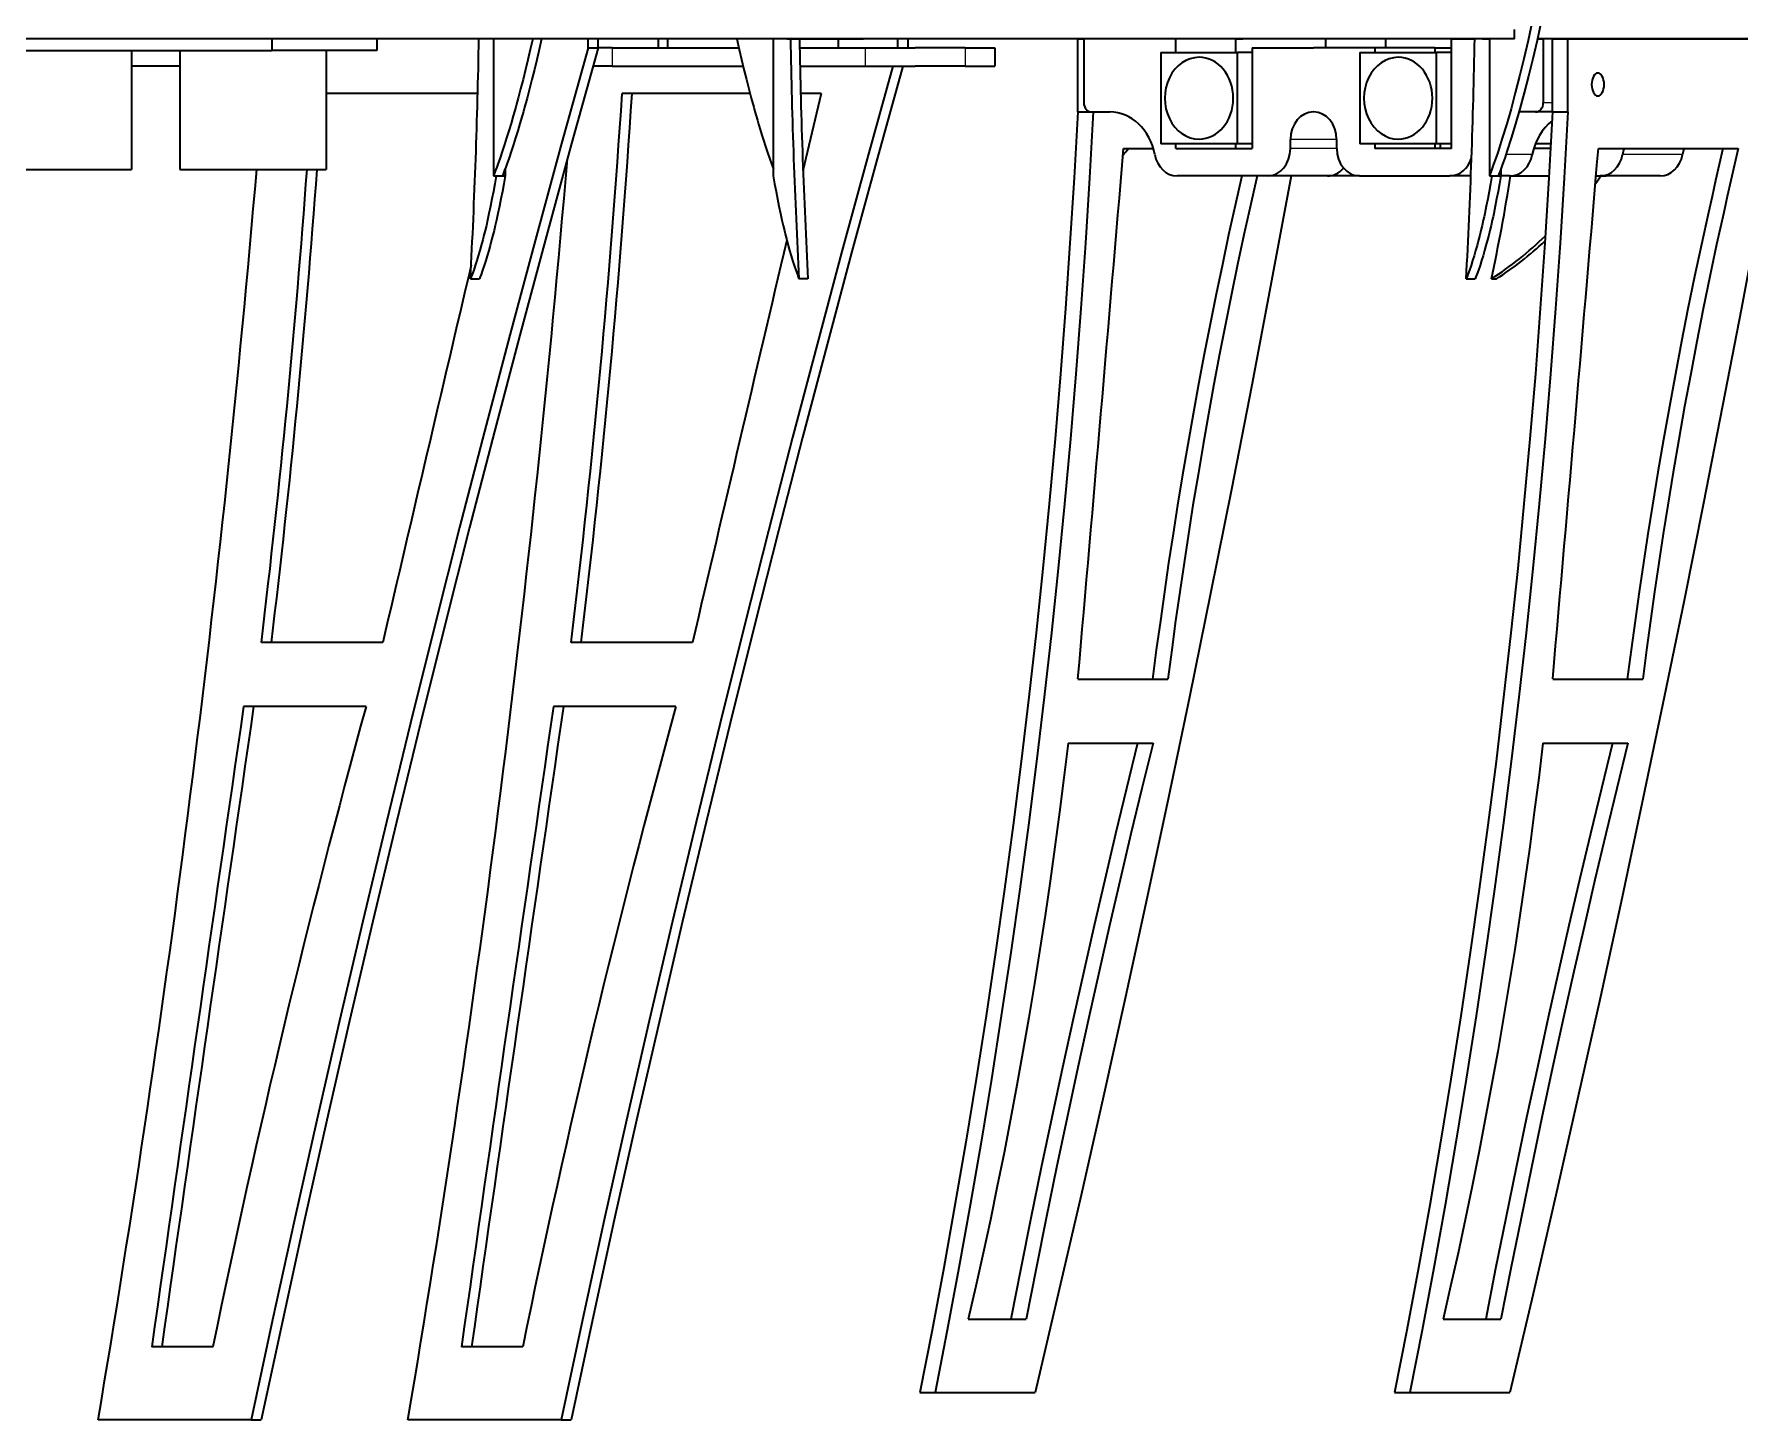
# Model space of a CAD drawing. Extents: x 174 to 1253, y 168 to 1727.
# Drawn here: x 387.9 to 574.4, y 1454.5 to 1606 of the extents above; entities that cross this region are included whole.
import ezdxf

# ---------------------------------------------------------------- set-up
doc = ezdxf.new("R2010")
doc.units = 0

msp = doc.modelspace()

# ---------------------------------------------------------------- linework, layer by layer
at = {"color": 7, "lineweight": 35, "ltscale": 0.025}
for p, q in [((549.78, 1605.46), (549.78, 1606.46)), ((457.19, 1604.46), (457.19, 1605.46)), ((482.37, 1604.46), (482.37, 1605.46)), ((482.37, 1604.46), (482.37, 1605.46)), ((483.47, 1604.46), (483.47, 1605.46)), ((529.17, 1604.46), (529.17, 1605.46)), ((535.73, 1604.46), (535.73, 1605.46)), ((525.28, 1593.46), (525.28, 1594.46)), ((530.35, 1593.46), (530.35, 1594.46))]:
    msp.add_line(p, q, dxfattribs=at)
at = {"color": 7, "lineweight": 35}
for p, q in [((549.78, 1605.46), (308.16, 1605.46)), ((514.63, 1605.46), (486.95, 1605.46)), ((545.45, 1605.46), (514.63, 1605.46)), ((679.71, 1605.46), (552.31, 1605.46)), ((555.63, 1605.46), (578.58, 1605.46)), ((377.03, 1604.17), (413.88, 1604.17))]:
    msp.add_line(p, q, dxfattribs=at)
at = {"color": 7, "lineweight": 35, "ltscale": 0.032352}
for p, q in [((413.88, 1605.46), (413.88, 1604.17)), ((425.36, 1605.46), (425.36, 1604.17))]:
    msp.add_line(p, q, dxfattribs=at)
at = {"color": 7, "lineweight": 35, "ltscale": 0.375}
for p, q in [((438.14, 1605.46), (438.14, 1590.46)), ((468.73, 1605.46), (468.73, 1590.46)), ((547.04, 1605.46), (547.04, 1590.46))]:
    msp.add_line(p, q, dxfattribs=at)
at = {"color": 7, "lineweight": 35, "ltscale": 0.025003}
for p, q in [((448.5, 1604.46), (448.5, 1605.46)), ((449.59, 1604.46), (449.59, 1605.46)), ((456.14, 1605.46), (456.14, 1604.46))]:
    msp.add_line(p, q, dxfattribs=at)
at = {"color": 7, "lineweight": 35, "ltscale": 0.02732}
msp.add_line((448.5, 1604.46), (449.59, 1604.46), dxfattribs=at)
at = {"color": 7, "lineweight": 35, "ltscale": 0.025012}
for p, q in [((449.59, 1604.46), (449.59, 1605.46)), ((475.82, 1605.46), (475.82, 1604.46))]:
    msp.add_line(p, q, dxfattribs=at)
at = {"color": 7, "lineweight": 35, "ltscale": 0.037861}
msp.add_line((451.1, 1604.46), (449.59, 1604.46), dxfattribs=at)
at = {"color": 7, "lineweight": 35, "ltscale": 0.346355}
msp.add_line((451.1, 1604.46), (464.96, 1604.46), dxfattribs=at)
at = {"color": 7, "lineweight": 13, "ltscale": 0.05}
for p, q in [((451.1, 1604.46), (451.1, 1602.46)), ((478.78, 1604.46), (478.78, 1602.46)), ((489.71, 1604.46), (489.71, 1602.46))]:
    msp.add_line(p, q, dxfattribs=at)
at = {"color": 7, "lineweight": 35, "ltscale": 0.226793}
msp.add_line((470.2, 1605.46), (461.13, 1605.46), dxfattribs=at)
at = {"color": 7, "lineweight": 35, "ltscale": 0.209379}
msp.add_line((470.2, 1605.46), (478.58, 1605.46), dxfattribs=at)
at = {"color": 7, "lineweight": 35, "ltscale": 0.179321}
msp.add_line((471.61, 1604.46), (478.78, 1604.46), dxfattribs=at)
at = {"color": 7, "lineweight": 35, "ltscale": 0.209378}
for p, q in [((486.95, 1605.46), (478.58, 1605.46)), ((511.11, 1603.96), (519.48, 1603.96)), ((532.88, 1603.96), (541.26, 1603.96)), ((519.48, 1593.96), (511.11, 1593.96)), ((512.74, 1593.46), (521.12, 1593.46)), ((541.26, 1593.96), (532.88, 1593.96)), ((542.89, 1593.46), (534.52, 1593.46))]:
    msp.add_line(p, q, dxfattribs=at)
at = {"color": 7, "lineweight": 35, "ltscale": 0.136603}
for p, q in [((478.78, 1604.46), (484.25, 1604.46)), ((478.78, 1602.46), (484.25, 1602.46))]:
    msp.add_line(p, q, dxfattribs=at)
at = {"color": 7, "lineweight": 35, "ltscale": 0.136604}
for p, q in [((489.71, 1604.46), (484.25, 1604.46)), ((489.71, 1602.46), (484.25, 1602.46))]:
    msp.add_line(p, q, dxfattribs=at)
at = {"color": 7, "lineweight": 35, "ltscale": 0.081242}
for p, q in [((489.71, 1604.46), (492.96, 1604.46)), ((489.71, 1602.46), (492.96, 1602.46))]:
    msp.add_line(p, q, dxfattribs=at)
at = {"color": 7, "lineweight": 35, "ltscale": 0.05}
msp.add_line((492.96, 1604.46), (492.96, 1602.46), dxfattribs=at)
at = {"color": 7, "lineweight": 35, "ltscale": 0.016582}
msp.add_line((502.03, 1605.46), (502.69, 1605.46), dxfattribs=at)
at = {"color": 7, "lineweight": 35, "ltscale": 0.2}
for p, q in [((502.03, 1597.46), (502.03, 1605.46)), ((553.95, 1597.46), (553.95, 1605.46)), ((555.63, 1597.46), (555.63, 1605.46))]:
    msp.add_line(p, q, dxfattribs=at)
at = {"color": 7, "lineweight": 35, "ltscale": 0.251255}
msp.add_line((512.74, 1605.46), (502.69, 1605.46), dxfattribs=at)
at = {"color": 7, "lineweight": 35, "ltscale": 0.175}
for p, q in [((502.69, 1605.46), (502.69, 1598.46)), ((552.94, 1605.46), (552.94, 1598.46))]:
    msp.add_line(p, q, dxfattribs=at)
at = {"color": 7, "lineweight": 35, "ltscale": 0.163924}
for p, q in [((519.3, 1605.46), (512.74, 1605.46)), ((535.73, 1605.46), (529.17, 1605.46)), ((541.07, 1604.46), (534.52, 1604.46)), ((529.35, 1590.46), (522.79, 1590.46)), ((565.72, 1590.46), (559.16, 1590.46))]:
    msp.add_line(p, q, dxfattribs=at)
at = {"color": 7, "lineweight": 35, "ltscale": 0.0375}
for p, q in [((512.74, 1603.96), (512.74, 1605.46)), ((519.3, 1603.96), (519.3, 1605.46))]:
    msp.add_line(p, q, dxfattribs=at)
at = {"color": 7, "lineweight": 35, "ltscale": 0.019643}
msp.add_line((519.3, 1605.46), (520.08, 1605.46), dxfattribs=at)
at = {"color": 7, "lineweight": 35, "ltscale": 0.227161}
msp.add_line((529.17, 1605.46), (520.08, 1605.46), dxfattribs=at)
at = {"color": 7, "lineweight": 35, "ltscale": 0.275}
msp.add_line((521.12, 1604.46), (521.12, 1593.46), dxfattribs=at)
at = {"color": 7, "lineweight": 35, "ltscale": 0.167503}
for p, q in [((521.12, 1604.46), (527.82, 1604.46)), ((534.52, 1604.46), (527.82, 1604.46)), ((407.46, 1462.46), (400.76, 1462.46)), ((441.33, 1462.46), (434.63, 1462.46))]:
    msp.add_line(p, q, dxfattribs=at)
at = {"color": 7, "lineweight": 35, "ltscale": 0.0125}
for p, q in [((534.52, 1604.46), (534.52, 1603.96)), ((541.07, 1604.46), (541.07, 1603.96)), ((512.74, 1593.46), (512.74, 1593.96)), ((519.3, 1593.46), (519.3, 1593.96)), ((534.52, 1593.96), (534.52, 1593.46)), ((541.07, 1593.96), (541.07, 1593.46))]:
    msp.add_line(p, q, dxfattribs=at)
at = {"color": 7, "lineweight": 35, "ltscale": 0.045454}
msp.add_line((541.07, 1604.46), (542.89, 1604.46), dxfattribs=at)
at = {"color": 7, "lineweight": 35, "ltscale": 0.3}
msp.add_line((542.89, 1593.46), (542.89, 1605.46), dxfattribs=at)
at = {"color": 7, "lineweight": 35, "ltscale": 0.063901}
msp.add_line((542.89, 1605.46), (545.45, 1605.46), dxfattribs=at)
at = {"color": 7, "lineweight": 35, "ltscale": 0.018645}
msp.add_line((546.29, 1605.46), (547.04, 1605.46), dxfattribs=at)
at = {"color": 7, "lineweight": 35, "ltscale": 0.030862}
msp.add_line((548.27, 1605.46), (547.04, 1605.46), dxfattribs=at)
at = {"color": 7, "lineweight": 35, "ltscale": 0.041092}
msp.add_line((553.95, 1605.46), (552.31, 1605.46), dxfattribs=at)
at = {"color": 7, "lineweight": 35, "ltscale": 0.015799}
msp.add_line((552.31, 1605.46), (552.94, 1605.46), dxfattribs=at)
at = {"color": 7, "lineweight": 35, "ltscale": 0.025293}
msp.add_line((553.95, 1605.46), (552.94, 1605.46), dxfattribs=at)
at = {"color": 7, "lineweight": 35, "ltscale": 0.041875}
for p, q in [((553.95, 1605.46), (555.63, 1605.46)), ((502.03, 1597.46), (503.7, 1597.46)), ((553.95, 1597.46), (555.63, 1597.46)), ((484.76, 1457.46), (486.43, 1457.46))]:
    msp.add_line(p, q, dxfattribs=at)
at = {"color": 7, "lineweight": 35, "ltscale": 0.325003}
for p, q in [((398.55, 1604.17), (398.55, 1591.17)), ((403.84, 1604.17), (403.84, 1591.17))]:
    msp.add_line(p, q, dxfattribs=at)
at = {"color": 7, "lineweight": 35, "ltscale": 0.132253}
msp.add_line((403.84, 1602.46), (398.55, 1602.46), dxfattribs=at)
at = {"color": 7, "lineweight": 35, "ltscale": 0.287003}
msp.add_line((425.36, 1604.17), (413.88, 1604.17), dxfattribs=at)
at = {"color": 7, "lineweight": 35, "ltscale": 0.325}
msp.add_line((419.84, 1604.17), (419.84, 1591.17), dxfattribs=at)
at = {"color": 7, "lineweight": 35, "ltscale": 0.051878}
msp.add_line((451.1, 1602.46), (449.03, 1602.46), dxfattribs=at)
at = {"color": 7, "lineweight": 35, "ltscale": 0.35823}
msp.add_line((451.1, 1602.46), (465.43, 1602.46), dxfattribs=at)
at = {"color": 7, "lineweight": 35, "ltscale": 0.178298}
msp.add_line((471.65, 1602.46), (478.78, 1602.46), dxfattribs=at)
at = {"color": 7, "lineweight": 35, "ltscale": 0.25}
for p, q in [((511.11, 1603.96), (511.11, 1593.96)), ((519.48, 1593.96), (519.48, 1603.96)), ((532.88, 1603.96), (532.88, 1593.96)), ((541.26, 1593.96), (541.26, 1603.96))]:
    msp.add_line(p, q, dxfattribs=at)
at = {"color": 7, "lineweight": 35, "ltscale": 0.04084}
for p, q in [((521.12, 1603.96), (519.48, 1603.96)), ((542.89, 1603.96), (541.26, 1603.96)), ((521.12, 1593.96), (519.48, 1593.96)), ((542.89, 1593.96), (541.26, 1593.96))]:
    msp.add_line(p, q, dxfattribs=at)
at = {"color": 7, "lineweight": 35, "ltscale": 0.414421}
msp.add_line((436.41, 1599.46), (419.84, 1599.46), dxfattribs=at)
at = {"color": 7, "lineweight": 35, "ltscale": 0.349973}
msp.add_line((466.2, 1599.46), (452.2, 1599.46), dxfattribs=at)
at = {"color": 7, "lineweight": 35, "ltscale": 0.056283}
msp.add_line((473.97, 1599.46), (471.72, 1599.46), dxfattribs=at)
at = {"color": 7, "lineweight": 35, "ltscale": 0.217206}
msp.add_line((473.97, 1599.46), (471.98, 1591.01), dxfattribs=at)
at = {"color": 7, "lineweight": 35, "ltscale": 0.050507}
msp.add_line((503.53, 1597.46), (505.55, 1597.46), dxfattribs=at)
at = {"color": 7, "lineweight": 35, "ltscale": 0.000927734}
msp.add_line((527.85, 1597.46), (527.82, 1597.46), dxfattribs=at)
at = {"color": 7, "lineweight": 35, "ltscale": 0.045215}
msp.add_line((552.1, 1597.46), (550.29, 1597.46), dxfattribs=at)
at = {"color": 7, "lineweight": 35, "ltscale": 0.04623}
msp.add_line((553.95, 1597.46), (552.1, 1597.46), dxfattribs=at)
at = {"color": 7, "lineweight": 13, "ltscale": 0.025293}
msp.add_line((553.95, 1598.46), (552.94, 1598.46), dxfattribs=at)
at = {"color": 7, "lineweight": 35, "ltscale": 0.081184}
msp.add_line((507.04, 1593.46), (510.29, 1593.46), dxfattribs=at)
at = {"color": 7, "lineweight": 13, "ltscale": 0.12657}
for p, q in [((530.35, 1594.46), (525.28, 1594.46)), ((530.35, 1593.46), (525.28, 1593.46))]:
    msp.add_line(p, q, dxfattribs=at)
at = {"color": 7, "lineweight": 35, "ltscale": 0.012497}
msp.add_line((541.71, 1593.46), (541.71, 1593.96), dxfattribs=at)
at = {"color": 7, "lineweight": 13, "ltscale": 0.029439}
msp.add_line((542.89, 1593.46), (541.71, 1593.46), dxfattribs=at)
at = {"color": 7, "lineweight": 35, "ltscale": 0.045877}
msp.add_line((553.74, 1593.46), (551.9, 1593.46), dxfattribs=at)
at = {"color": 7, "lineweight": 35, "ltscale": 0.042329}
msp.add_line((553.76, 1593.96), (552.07, 1593.96), dxfattribs=at)
at = {"color": 7, "lineweight": 35, "ltscale": 0.382489}
msp.add_line((558.96, 1593.46), (574.26, 1593.46), dxfattribs=at)
at = {"color": 7, "lineweight": 13, "ltscale": 0.07209}
msp.add_line((551.74, 1592.8), (548.86, 1592.8), dxfattribs=at)
at = {"color": 7, "lineweight": 13, "ltscale": 0.163924}
msp.add_line((568.17, 1592.8), (561.61, 1592.8), dxfattribs=at)
at = {"color": 7, "lineweight": 35, "ltscale": 0.36377}
for p, q in [((382.55, 1591.17), (397.1, 1591.17)), ((403.84, 1591.17), (418.39, 1591.17))]:
    msp.add_line(p, q, dxfattribs=at)
at = {"color": 7, "lineweight": 35, "ltscale": 0.03623}
for p, q in [((397.1, 1591.17), (398.55, 1591.17)), ((418.39, 1591.17), (419.84, 1591.17))]:
    msp.add_line(p, q, dxfattribs=at)
at = {"color": 7, "lineweight": 35, "ltscale": 0.024464}
for p, q in [((438.14, 1590.46), (439.12, 1590.46)), ((438.42, 1590.46), (439.4, 1590.46)), ((547.32, 1590.46), (548.3, 1590.46)), ((435.61, 1579.2), (436.59, 1579.2)), ((472.52, 1579.2), (471.54, 1579.2)), ((544.52, 1579.2), (545.49, 1579.2))]:
    msp.add_line(p, q, dxfattribs=at)
at = {"color": 7, "lineweight": 35, "ltscale": 0.018091}
for p, q in [((439.4, 1591.19), (439.4, 1590.46)), ((548.3, 1591.19), (548.3, 1590.46))]:
    msp.add_line(p, q, dxfattribs=at)
at = {"color": 7, "lineweight": 35, "ltscale": 0.247333}
for p, q in [((522.79, 1590.46), (512.9, 1590.46)), ((532.84, 1590.46), (542.73, 1590.46))]:
    msp.add_line(p, q, dxfattribs=at)
at = {"color": 7, "lineweight": 35, "ltscale": 0.087335}
msp.add_line((532.84, 1590.46), (529.35, 1590.46), dxfattribs=at)
at = {"color": 7, "lineweight": 35, "ltscale": 0.057365}
msp.add_line((545.03, 1590.46), (542.73, 1590.46), dxfattribs=at)
at = {"color": 7, "lineweight": 35, "ltscale": 0.024463}
msp.add_line((547.04, 1590.46), (548.02, 1590.46), dxfattribs=at)
at = {"color": 7, "lineweight": 35, "ltscale": 0.024722}
msp.add_line((549.29, 1590.46), (548.3, 1590.46), dxfattribs=at)
at = {"color": 7, "lineweight": 35, "ltscale": 0.106874}
msp.add_line((549.29, 1590.46), (553.57, 1590.46), dxfattribs=at)
at = {"color": 7, "lineweight": 35, "ltscale": 0.013104}
msp.add_line((558.71, 1590.46), (559.23, 1590.46), dxfattribs=at)
at = {"color": 7, "lineweight": 35, "ltscale": 0.011317}
msp.add_line((558.71, 1590.46), (559.16, 1590.46), dxfattribs=at)
at = {"color": 7, "lineweight": 35, "ltscale": 0.01366}
for p, q in [((559.25, 1590.46), (559.8, 1590.46)), ((547.27, 1579.2), (547.81, 1579.2))]:
    msp.add_line(p, q, dxfattribs=at)
at = {"color": 7, "lineweight": 35, "ltscale": 0.331696}
for p, q in [((426.02, 1539.46), (412.75, 1539.46)), ((459.9, 1539.46), (446.63, 1539.46))]:
    msp.add_line(p, q, dxfattribs=at)
at = {"color": 7, "lineweight": 35, "ltscale": 0.245886}
for p, q in [((502.05, 1535.46), (511.88, 1535.46)), ((553.97, 1535.46), (563.81, 1535.46))]:
    msp.add_line(p, q, dxfattribs=at)
at = {"color": 7, "lineweight": 35, "ltscale": 0.335006}
for p, q in [((424.21, 1532.46), (410.81, 1532.46)), ((458.08, 1532.46), (444.68, 1532.46))]:
    msp.add_line(p, q, dxfattribs=at)
at = {"color": 7, "lineweight": 35, "ltscale": 0.232227}
msp.add_line((500.97, 1528.46), (510.26, 1528.46), dxfattribs=at)
at = {"color": 7, "lineweight": 35, "ltscale": 0.232225}
msp.add_line((552.9, 1528.46), (562.18, 1528.46), dxfattribs=at)
at = {"color": 7, "lineweight": 35, "ltscale": 0.158229}
for p, q in [((490.06, 1465.46), (496.39, 1465.46)), ((541.99, 1465.46), (548.31, 1465.46))]:
    msp.add_line(p, q, dxfattribs=at)
at = {"color": 7, "lineweight": 35, "ltscale": 0.273207}
for p, q in [((486.43, 1457.46), (497.36, 1457.46)), ((538.36, 1457.46), (549.29, 1457.46))]:
    msp.add_line(p, q, dxfattribs=at)
at = {"color": 7, "lineweight": 35, "ltscale": 0.041876}
msp.add_line((536.68, 1457.46), (538.36, 1457.46), dxfattribs=at)
at = {"color": 7, "lineweight": 35, "ltscale": 0.418758}
for p, q in [((411.64, 1454.46), (394.89, 1454.46)), ((445.52, 1454.46), (428.77, 1454.46))]:
    msp.add_line(p, q, dxfattribs=at)
at = {"color": 7, "lineweight": 35, "ltscale": 0.027321}
for p, q in [((411.64, 1454.46), (412.74, 1454.46)), ((445.52, 1454.46), (446.62, 1454.46))]:
    msp.add_line(p, q, dxfattribs=at)
at = {"color": 7, "lineweight": 35}
for points in [[(551.74, 1607.33), (551.28, 1605.26), (550.82, 1603.27), (550.35, 1601.36), (549.88, 1599.53), (549.41, 1597.79), (548.94, 1596.15), (548.46, 1594.59), (547.99, 1593.12), (547.75, 1592.42), (547.51, 1591.74), (547.27, 1591.09), (547.04, 1590.46)], [(552.72, 1607.33), (552.26, 1605.26), (551.8, 1603.27), (551.33, 1601.36), (550.86, 1599.53), (550.39, 1597.79), (549.91, 1596.15), (549.44, 1594.59), (548.97, 1593.12), (548.73, 1592.42), (548.49, 1591.74), (548.25, 1591.09), (548.02, 1590.46)], [(448.5, 1604.46), (445.58, 1594.01), (442.72, 1583.53), (439.91, 1573.04), (437.14, 1562.53), (434.42, 1552.01), (431.74, 1541.46), (429.06, 1530.65), (426.42, 1519.82), (423.83, 1508.97), (421.29, 1498.1), (418.81, 1487.22), (416.37, 1476.32), (413.98, 1465.4), (411.64, 1454.46)], [(449.59, 1604.46), (446.68, 1594.01), (443.81, 1583.53), (441, 1573.04), (438.23, 1562.53), (435.51, 1552.01), (432.84, 1541.46), (430.15, 1530.65), (427.51, 1519.82), (424.93, 1508.97), (422.39, 1498.1), (419.9, 1487.22), (417.46, 1476.32), (415.08, 1465.4), (412.74, 1454.46)], [(442.42, 1605.44), (442.16, 1604.29), (441.9, 1603.17), (441.63, 1602.08), (441.36, 1601.01), (441.1, 1599.98), (440.83, 1598.97), (440.69, 1598.47), (440.56, 1597.98), (440.42, 1597.5), (440.29, 1597.03), (440.05, 1596.21), (439.81, 1595.41), (439.57, 1594.63), (439.33, 1593.88), (439.09, 1593.15), (438.86, 1592.44), (438.62, 1591.76), (438.5, 1591.42), (438.37, 1591.09), (438.26, 1590.77), (438.14, 1590.46)], [(443.4, 1605.44), (443.14, 1604.29), (442.88, 1603.17), (442.61, 1602.08), (442.34, 1601.01), (442.08, 1599.98), (441.81, 1598.97), (441.67, 1598.47), (441.54, 1597.98), (441.4, 1597.5), (441.27, 1597.03), (441.03, 1596.21), (440.79, 1595.41), (440.55, 1594.63), (440.31, 1593.88), (440.07, 1593.15), (439.83, 1592.44), (439.6, 1591.76), (439.47, 1591.42), (439.35, 1591.09), (439.23, 1590.77), (439.12, 1590.46)], [(464.73, 1605.44), (465, 1604.29), (465.26, 1603.18), (465.52, 1602.08), (465.79, 1601.02), (466.06, 1599.98), (466.33, 1598.97), (466.59, 1597.99), (466.73, 1597.51), (466.86, 1597.04), (467, 1596.57), (467.13, 1596.11), (467.31, 1595.52), (467.49, 1594.93), (467.67, 1594.36), (467.88, 1593.68), (468.1, 1593.03), (468.32, 1592.4), (468.53, 1591.79), (468.75, 1591.19)], [(481.81, 1602.46), (479, 1592.34), (476.24, 1582.19), (473.52, 1572.03), (470.84, 1561.86), (468.21, 1551.67), (465.62, 1541.46), (462.94, 1530.65), (460.3, 1519.82), (457.71, 1508.97), (455.17, 1498.1), (452.69, 1487.22), (450.25, 1476.32), (447.86, 1465.4), (445.52, 1454.46)], [(482.9, 1602.46), (480.1, 1592.34), (477.33, 1582.19), (474.61, 1572.03), (471.93, 1561.86), (469.3, 1551.67), (466.72, 1541.46), (464.03, 1530.65), (461.39, 1519.82), (458.8, 1508.97), (456.27, 1498.1), (453.78, 1487.22), (451.34, 1476.32), (448.95, 1465.4), (446.62, 1454.46)], [(502.03, 1597.46), (501.63, 1590.27), (501.18, 1583.1), (500.69, 1575.95), (500.14, 1568.82), (499.55, 1561.71), (498.9, 1554.62), (498.21, 1547.55), (497.47, 1540.5), (496.68, 1533.46), (495.84, 1526.46), (494.95, 1519.47), (494.02, 1512.5), (493.03, 1505.55), (492, 1498.62), (490.91, 1491.71), (489.78, 1484.82), (488.6, 1477.95), (487.37, 1471.1), (486.09, 1464.27), (484.76, 1457.46)], [(503.7, 1597.46), (503.3, 1590.27), (502.86, 1583.1), (502.36, 1575.95), (501.82, 1568.82), (501.22, 1561.71), (500.58, 1554.62), (499.89, 1547.55), (499.14, 1540.5), (498.35, 1533.46), (497.52, 1526.46), (496.63, 1519.47), (495.69, 1512.5), (494.71, 1505.55), (493.67, 1498.62), (492.59, 1491.71), (491.45, 1484.82), (490.27, 1477.95), (489.04, 1471.1), (487.76, 1464.27), (486.43, 1457.46)], [(553.95, 1597.46), (553.55, 1590.27), (553.11, 1583.1), (552.61, 1575.95), (552.07, 1568.82), (551.47, 1561.71), (550.83, 1554.62), (550.14, 1547.55), (549.4, 1540.5), (548.6, 1533.46), (547.77, 1526.46), (546.88, 1519.47), (545.94, 1512.5), (544.96, 1505.55), (543.92, 1498.62), (542.84, 1491.71), (541.7, 1484.82), (540.52, 1477.95), (539.29, 1471.1), (538.01, 1464.27), (536.68, 1457.46)], [(555.63, 1597.46), (555.23, 1590.27), (554.78, 1583.1), (554.29, 1575.95), (553.74, 1568.82), (553.15, 1561.71), (552.5, 1554.62), (551.81, 1547.55), (551.07, 1540.5), (550.28, 1533.46), (549.44, 1526.46), (548.55, 1519.47), (547.62, 1512.5), (546.63, 1505.55), (545.6, 1498.62), (544.51, 1491.71), (543.38, 1484.82), (542.2, 1477.95), (540.97, 1471.1), (539.69, 1464.27), (538.36, 1457.46)], [(578.58, 1597.46), (576.61, 1586.73), (574.6, 1576.02), (572.55, 1565.34), (570.46, 1554.69), (568.33, 1544.06), (566.16, 1533.46), (563.88, 1522.52), (561.55, 1511.6), (559.18, 1500.72), (556.77, 1489.86), (554.32, 1479.03), (551.82, 1468.23), (549.29, 1457.46)], [(572.59, 1593.46), (572.18, 1591.72), (571.78, 1589.98), (571.39, 1588.23), (570.99, 1586.48), (570.23, 1582.97), (569.49, 1579.45), (568.76, 1575.92), (568.06, 1572.37), (567.38, 1568.82), (566.73, 1565.25), (566.09, 1561.66), (565.47, 1558.07), (564.88, 1554.46), (564.38, 1551.32), (563.9, 1548.17), (563.43, 1545), (562.98, 1541.83), (562.55, 1538.65), (562.13, 1535.46)], [(574.26, 1593.46), (573.86, 1591.72), (573.46, 1589.98), (573.06, 1588.23), (572.67, 1586.48), (571.9, 1582.97), (571.16, 1579.45), (570.44, 1575.92), (569.74, 1572.37), (569.06, 1568.82), (568.4, 1565.25), (567.76, 1561.66), (567.15, 1558.07), (566.56, 1554.46), (566.06, 1551.32), (565.57, 1548.17), (565.11, 1545), (564.66, 1541.83), (564.22, 1538.65), (563.81, 1535.46)], [(438.42, 1590.46), (438.27, 1589.6), (438.12, 1588.76), (437.96, 1587.94), (437.8, 1587.14), (437.64, 1586.36), (437.56, 1585.98), (437.47, 1585.61), (437.35, 1585.05), (437.22, 1584.51), (437.09, 1583.98), (436.95, 1583.46), (436.79, 1582.87), (436.63, 1582.3), (436.47, 1581.74), (436.3, 1581.2), (436.14, 1580.68), (435.97, 1580.17), (435.79, 1579.68), (435.7, 1579.44), (435.61, 1579.2)], [(439.4, 1590.46), (439.25, 1589.6), (439.1, 1588.76), (438.94, 1587.94), (438.78, 1587.14), (438.62, 1586.36), (438.54, 1585.98), (438.45, 1585.61), (438.32, 1585.05), (438.2, 1584.51), (438.06, 1583.98), (437.93, 1583.46), (437.77, 1582.87), (437.61, 1582.3), (437.45, 1581.74), (437.28, 1581.2), (437.11, 1580.68), (436.94, 1580.17), (436.77, 1579.68), (436.68, 1579.44), (436.59, 1579.2)], [(468.73, 1590.46), (468.88, 1589.6), (469.04, 1588.76), (469.19, 1587.94), (469.35, 1587.14), (469.52, 1586.36), (469.6, 1585.98), (469.68, 1585.61), (469.81, 1585.05), (469.94, 1584.51), (470.07, 1583.98), (470.2, 1583.46), (470.36, 1582.87), (470.52, 1582.3), (470.69, 1581.74), (470.85, 1581.2), (471.02, 1580.68), (471.19, 1580.17), (471.37, 1579.68), (471.45, 1579.44), (471.54, 1579.2)], [(525.37, 1590.46), (523.23, 1579), (521.05, 1567.57), (518.83, 1556.17), (516.55, 1544.8), (514.24, 1533.46), (511.95, 1522.52), (509.63, 1511.6), (507.26, 1500.72), (504.85, 1489.86), (502.39, 1479.03), (499.9, 1468.23), (497.36, 1457.46)], [(519.97, 1590.46), (519.24, 1587.24), (518.53, 1584.01), (517.84, 1580.77), (517.16, 1577.52), (516.51, 1574.26), (515.87, 1570.98), (515.25, 1567.7), (514.65, 1564.41), (514.07, 1561.1), (513.5, 1557.79), (512.95, 1554.46), (512.46, 1551.32), (511.97, 1548.17), (511.51, 1545), (511.06, 1541.83), (510.62, 1538.65), (510.21, 1535.46)], [(521.64, 1590.46), (520.91, 1587.24), (520.2, 1584.01), (519.51, 1580.77), (518.84, 1577.52), (518.18, 1574.26), (517.54, 1570.98), (516.92, 1567.7), (516.32, 1564.41), (515.74, 1561.1), (515.18, 1557.79), (514.63, 1554.46), (514.13, 1551.32), (513.65, 1548.17), (513.18, 1545), (512.73, 1541.83), (512.3, 1538.65), (511.88, 1535.46)], [(547.32, 1590.46), (547.17, 1589.6), (547.02, 1588.76), (546.86, 1587.94), (546.7, 1587.14), (546.54, 1586.36), (546.46, 1585.98), (546.37, 1585.61), (546.25, 1585.05), (546.12, 1584.51), (545.99, 1583.98), (545.85, 1583.46), (545.7, 1582.87), (545.54, 1582.3), (545.37, 1581.74), (545.21, 1581.2), (545.04, 1580.68), (544.87, 1580.17), (544.69, 1579.68), (544.6, 1579.44), (544.52, 1579.2)], [(548.3, 1590.46), (548.15, 1589.6), (548, 1588.76), (547.84, 1587.94), (547.68, 1587.14), (547.52, 1586.36), (547.44, 1585.98), (547.35, 1585.61), (547.23, 1585.05), (547.1, 1584.51), (546.97, 1583.98), (546.83, 1583.46), (546.67, 1582.87), (546.51, 1582.3), (546.35, 1581.74), (546.18, 1581.2), (546.02, 1580.68), (545.85, 1580.17), (545.67, 1579.68), (545.58, 1579.44), (545.49, 1579.2)], [(500.97, 1528.46), (500.51, 1524.67), (500.03, 1520.89), (499.53, 1517.12), (499, 1513.36), (498.46, 1509.62), (497.89, 1505.89), (497.29, 1502.17), (496.68, 1498.46), (496.03, 1494.74), (495.37, 1491.04), (494.68, 1487.34), (493.97, 1483.66), (493.23, 1480), (492.47, 1476.34), (491.69, 1472.7), (490.89, 1469.08), (490.06, 1465.46)], [(508.58, 1528.46), (507.37, 1523.5), (506.17, 1518.52), (504.99, 1513.52), (503.83, 1508.52), (502.68, 1503.5), (501.56, 1498.46), (500.36, 1493), (499.19, 1487.53), (498.04, 1482.04), (496.91, 1476.53), (495.8, 1471), (494.71, 1465.46)], [(510.26, 1528.46), (509.04, 1523.5), (507.84, 1518.52), (506.66, 1513.52), (505.5, 1508.52), (504.36, 1503.5), (503.23, 1498.46), (502.04, 1493), (500.86, 1487.53), (499.71, 1482.04), (498.58, 1476.53), (497.48, 1471), (496.39, 1465.46)], [(552.9, 1528.46), (552.44, 1524.67), (551.96, 1520.89), (551.45, 1517.12), (550.93, 1513.36), (550.38, 1509.62), (549.81, 1505.89), (549.22, 1502.17), (548.6, 1498.46), (547.96, 1494.74), (547.29, 1491.04), (546.6, 1487.34), (545.89, 1483.66), (545.16, 1480), (544.4, 1476.34), (543.62, 1472.7), (542.81, 1469.08), (541.99, 1465.46)], [(560.51, 1528.46), (559.29, 1523.5), (558.09, 1518.52), (556.91, 1513.52), (555.75, 1508.52), (554.61, 1503.5), (553.48, 1498.46), (552.29, 1493), (551.12, 1487.53), (549.96, 1482.04), (548.83, 1476.53), (547.73, 1471), (546.64, 1465.46)], [(562.18, 1528.46), (560.97, 1523.5), (559.77, 1518.52), (558.59, 1513.52), (557.43, 1508.52), (556.28, 1503.5), (555.16, 1498.46), (553.96, 1493), (552.79, 1487.53), (551.64, 1482.04), (550.51, 1476.53), (549.4, 1471), (548.31, 1465.46)]]:
    msp.add_lwpolyline(points, dxfattribs=at)
for centre, radius, start, end in [((-310.45, 1618.79), 747.11, 356.96274, 358.97856), ((1217.6, 1618.79), 747.11, 181.02145, 183.03726), ((1218.58, 1618.79), 747.11, 181.02145, 183.03726), ((-201.55, 1618.79), 747.11, 356.96274, 358.97819), ((-637.77, 1670.29), 1092.27, 353.1211, 356.28236), ((-636.68, 1670.29), 1092.27, 353.1211, 356.28236), ((-17922.45, 3150.47), 18495.14, 354.990533, 355.170874), ((462.63, 1632.66), 59.65, 318.0283, 318.9118), ((-17870.52, 3150.47), 18495.14, 354.990533, 355.170874), ((-1215.43, 1732.53), 1667.55, 350.40104, 355.17734), ((-1249.23, 1732.52), 1667.47, 350.40096, 355.13726), ((-671.13, 1670.23), 1091.74, 353.12054, 355.84695), ((-670.03, 1670.23), 1091.74, 353.12054, 355.84701), ((357.5, 1620.14), 194.13, 347.8249, 351.2074), ((520.59, 1617.07), 46.91, 324.1912, 325.4537), ((526.17, 1611.72), 38.76, 302.9663, 314.1189), ((71623.8, -15119.27), 73087.72, 166.7894766, 166.8248843), ((526.78, 1611.64), 38.66, 302.9551, 312.9464), ((71590.31, -15119.36), 73088.11, 166.7916896, 166.8248843), ((25763.45, -2143.24), 25617.71, 171.750571, 171.908731), ((25764.54, -2143.24), 25617.71, 171.750571, 171.908731), ((1468.19, 1245.66), 1082.67, 164.63891, 168.44867), ((25797.32, -2143.24), 25617.71, 171.750571, 171.908731), ((25798.42, -2143.24), 25617.71, 171.750571, 171.908731), ((1502.07, 1245.66), 1082.67, 164.63891, 168.44867)]:
    msp.add_arc(centre, radius, start, end, dxfattribs=at)
for centre, major_axis, ratio, start_param, end_param in [((515.29, 1598.96), (0, 4.47), 0.837515, 0, 3.141593), ((515.29, 1598.96), (0, 4.47), 0.837515, 4.712389, 6.283185), ((537.07, 1598.96), (0, 4.47), 0.837515, 0, 3.141593), ((537.07, 1598.96), (0, 4.47), 0.837515, 4.712389, 6.283185), ((558.91, 1600.46), (0, -1.25), 0.546414, 3.141593, 6.283185), ((558.91, 1600.46), (0, -1.25), 0.546414, 1.570796, 3.141593), ((515.29, 1598.96), (0, 4.47), 0.837515, 3.141593, 4.712389), ((537.07, 1598.96), (0, 4.47), 0.837515, 3.141593, 4.712389), ((558.91, 1600.46), (0, -1.25), 0.546414, 6.283185, 7.853982), ((503.53, 1598.46), (0, 1), 0.837515, 1.570796, 3.141593), ((505.55, 1591.46), (0, 6), 0.837515, 4.936501, 6.283185), ((527.8, 1594.46), (0, 3), 0.837515, 0.000022, 1.570796), ((527.8, 1594.46), (0, 3), 0.837515, 6.275675, 6.283207), ((527.83, 1594.46), (0, 3), 0.837515, 6.283163, 6.290696), ((527.83, 1594.46), (0, 3), 0.837515, 4.712389, 6.283163), ((552.1, 1598.46), (0, 1), 0.837515, 3.141593, 4.712389), ((556.64, 1591.46), (0, 6), 0.837515, 0.576106, 1.346684), ((522.77, 1593.46), (0, 3), 0.837515, 3.149057, 4.712389), ((532.86, 1593.46), (0, 3), 0.837515, 1.570796, 3.134128), ((566.51, 1591.46), (0, 6), 0.837515, 1.230977, 1.346684), ((573.07, 1591.46), (0, 6), 0.837515, 1.230977, 1.346684), ((512.9, 1593.46), (0, 3), 0.837515, 1.794909, 3.141593), ((529.33, 1593.46), (0, 3), 0.837515, 3.149057, 3.920545), ((542.73, 1593.46), (0, 3), 0.837515, 3.141593, 4.370462), ((549.29, 1593.46), (0, 3), 0.837515, 3.141593, 4.488277), ((559.16, 1593.46), (0, 3), 0.837515, 3.141593, 4.488277), ((565.72, 1593.46), (0, 3), 0.837515, 3.141593, 4.488277)]:
    msp.add_ellipse(centre, major_axis=major_axis, ratio=ratio, start_param=start_param, end_param=end_param, dxfattribs=at)

doc.saveas('drawing.dxf')
